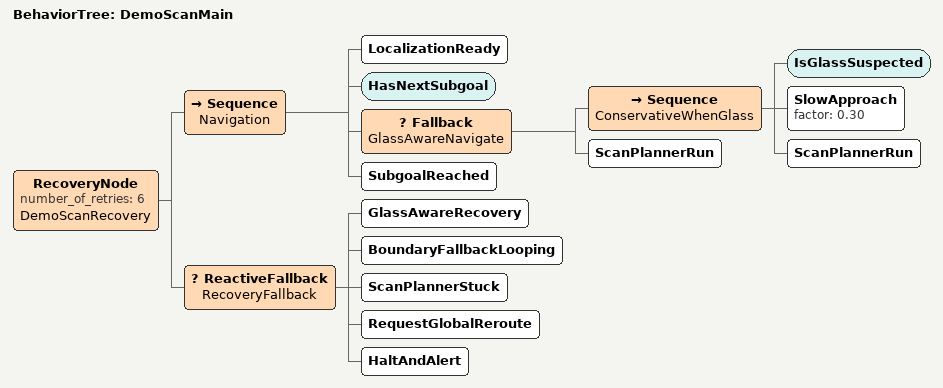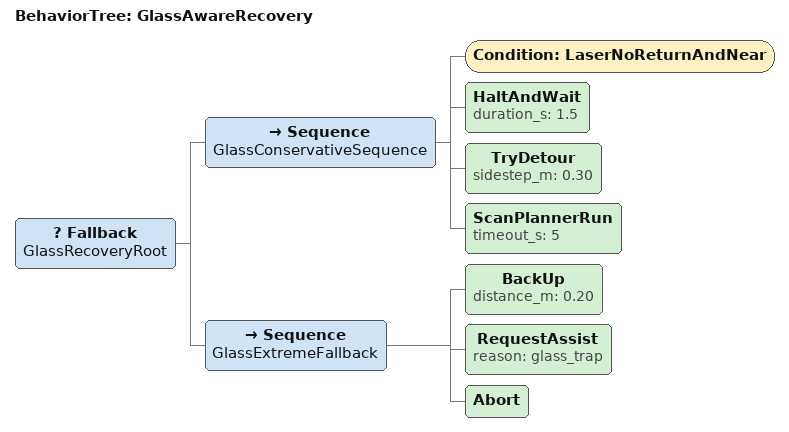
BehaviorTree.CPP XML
<!-- Demo 目标 BT 骨架（阶段 3D；执行由 demo_scan_bt_orchestrator.py 实现同等语义） -->
<root main_tree_to_execute="DemoScanMain">
  <BehaviorTree ID="DemoScanMain">
    <RecoveryNode number_of_retries="6" name="DemoScanRecovery">
      <Sequence name="Navigation">
        <LocalizationReady/>
        <HasNextSubgoal/>
        <Fallback name="GlassAwareNavigate">
          <Sequence name="ConservativeWhenGlass">
            <IsGlassSuspected/>
            <SlowApproach factor="0.30"/>
            <ScanPlannerRun/>
          </Sequence>
          <ScanPlannerRun/>
        </Fallback>
        <SubgoalReached/>
      </Sequence>
      <ReactiveFallback name="RecoveryFallback">
        <GlassAwareRecovery/>
        <BoundaryFallbackLooping/>
        <ScanPlannerStuck/>
        <RequestGlobalReroute/>
        <HaltAndAlert/>
      </ReactiveFallback>
    </RecoveryNode>
  </BehaviorTree>

  <!-- GlassAwareRecovery: Fallback 语义见 orchestrator ExecPhase -->
  <BehaviorTree ID="GlassAwareRecovery">
    <Fallback name="GlassRecoveryRoot">
      <Sequence name="GlassConservativeSequence">
        <Condition ID="LaserNoReturnAndNear"/>
        <HaltAndWait duration_s="1.5"/>
        <TryDetour sidestep_m="0.30"/>
        <ScanPlannerRun timeout_s="5"/>
      </Sequence>
      <Sequence name="GlassExtremeFallback">
        <BackUp distance_m="0.20"/>
        <RequestAssist reason="glass_trap"/>
        <Abort/>
      </Sequence>
    </Fallback>
  </BehaviorTree>
</root>
